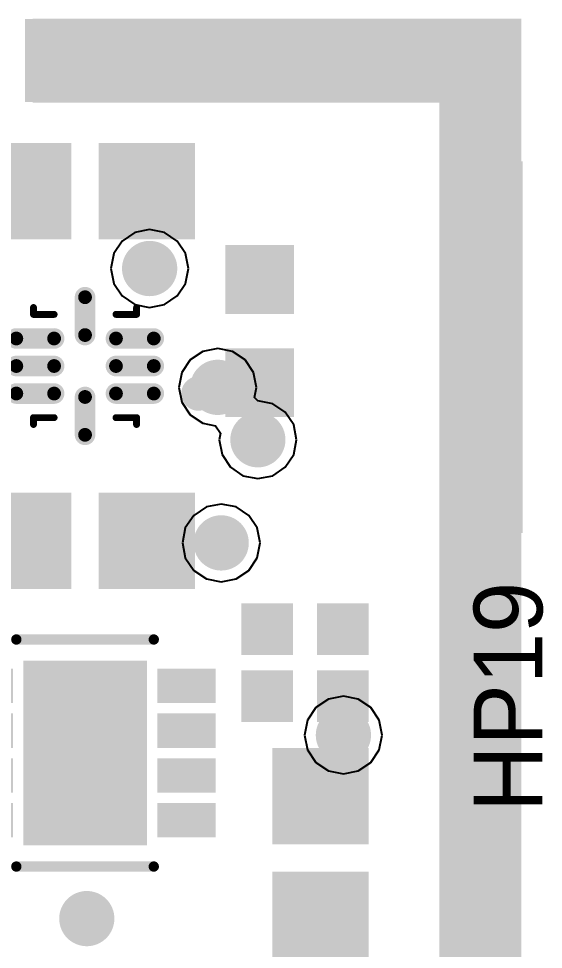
# Model space of a CAD drawing. Header units: inches. Extents: x -103 to 137, y -40 to 49.
# Drawn here: x -46.71 to -39.07, y -10.98 to 2.55 of the extents above; entities that cross this region are included whole.
import ezdxf

# ---------------------------------------------------------------- set-up
doc = ezdxf.new("R2010")
doc.units = ezdxf.units.IN
doc.header["$MEASUREMENT"] = 0
for name, color, linetype in [('BottomSolder', 6, 'Continuous'), ('MidLayer1', 16, 'Continuous'), ('MultiLayer', 9, 'Continuous'), ('TopOverlay', 2, 'Continuous'), ('TopPaste', 8, 'Continuous'), ('TopSolder', 216, 'Continuous'), ('ViaHoleLayer', 16, 'Continuous')]:
    doc.layers.add(name, color=color, linetype=linetype)

# ---------------------------------------------------------------- blocks, each defined once
blk = doc.blocks.new('HP5210_15')
at = {"layer": 'TopPaste'}
blk.add_solid([(-0.10236, -0.02267), (0.10236, -0.02267), (-0.10236, 0.0167), (0.10236, 0.0167)], dxfattribs=at)
at = {"layer": 'TopSolder'}
blk.add_solid([(-0.10636, -0.02667), (0.10636, -0.02667), (-0.10636, 0.0207), (0.10636, 0.0207)], dxfattribs=at)
blk = doc.blocks.new('HP5210_21')
at = {"layer": 'TopPaste'}
blk.add_solid([(-0.06436, -0.01969), (0.14036, -0.01969), (-0.06436, 0.01969), (0.14036, 0.01969)], dxfattribs=at)
at = {"layer": 'TopSolder'}
blk.add_solid([(-0.06836, -0.02369), (0.14436, -0.02369), (-0.06836, 0.02369), (0.14436, 0.02369)], dxfattribs=at)
blk = doc.blocks.new('MLPQ_UT8_45')
at = {"layer": 'TopOverlay', "const_width": 0.00394}
for points in [[(-0.02953, 0.03346), (-0.02953, 0.0315)], [(-0.02953, 0.0315), (-0.02953, 0.02953)], [(0.02953, 0.03346), (0.02953, 0.02953)], [(-0.01772, 0.02953), (-0.02953, 0.02953)], [(0.02953, 0.02953), (0.01772, 0.02953)], [(-0.01772, -0.02953), (-0.02953, -0.02953)], [(-0.02953, -0.02953), (-0.02953, -0.03346)], [(0.02953, -0.02953), (0.01772, -0.02953)], [(0.02953, -0.02953), (0.02953, -0.03346)]]:
    blk.add_lwpolyline(points, dxfattribs=at)
at = {"layer": 'TopOverlay'}
for points, const_width in [([(-0.03051, 0.03346, 1), (-0.02854, 0.03346, 1)], 0.00197), ([(-0.03051, 0.0315, 1), (-0.02854, 0.0315, 1)], 0.00197), ([(-0.03051, 0.0315, 1), (-0.02854, 0.0315, 1)], 0.00197), ([(0.02854, 0.03346, 1), (0.03051, 0.03346, 1)], 0.00197), ([(-0.03051, 0.02953, 1), (-0.02854, 0.02953, 1)], 0.00197), ([(-0.03051, 0.02953, 1), (-0.02854, 0.02953, 1)], 0.00197), ([(-0.0187, 0.02953, 1), (-0.01673, 0.02953, 1)], 0.00197), ([(0.01673, 0.02953, 1), (0.0187, 0.02953, 1)], 0.00197), ([(0.02854, 0.02953, 1), (0.03051, 0.02953, 1)], 0.00197), ([(0.02854, 0.02953, 1), (0.03051, 0.02953, 1)], 0.00197), ([(-0.06004, 0.01575, 1), (-0.06988, 0.01575, 1)], 0.00984), ([(-0.07234, 0.01575, 1), (-0.06742, 0.01575, 1)], 0.00492), ([(-0.0625, 0.01575, 1), (-0.05758, 0.01575, 1)], 0.00492), ([(-0.03051, -0.02953, 1), (-0.02854, -0.02953, 1)], 0.00197), ([(-0.03051, -0.02953, 1), (-0.02854, -0.02953, 1)], 0.00197), ([(-0.03051, -0.03346, 1), (-0.02854, -0.03346, 1)], 0.00197), ([(-0.0187, -0.02953, 1), (-0.01673, -0.02953, 1)], 0.00197), ([(0.01673, -0.02953, 1), (0.0187, -0.02953, 1)], 0.00197), ([(0.02854, -0.02953, 1), (0.03051, -0.02953, 1)], 0.00197), ([(0.02854, -0.02953, 1), (0.03051, -0.02953, 1)], 0.00197), ([(0.02854, -0.03346, 1), (0.03051, -0.03346, 1)], 0.00197)]:
    blk.add_lwpolyline(points, format="xyb", close=True, dxfattribs=dict(at, const_width=const_width))
at = {"layer": 'TopPaste', "const_width": 0.00787}
for points in [[(0, 0.03937), (0, 0.01772)], [(-0.03937, 0.01575), (-0.01772, 0.01575)], [(0.01772, 0.01575), (0.03937, 0.01575)], [(-0.03937, 0), (-0.01772, 0)], [(0.01772, 0), (0.03937, 0)], [(-0.03937, -0.01575), (-0.01772, -0.01575)], [(0, -0.01772), (0, -0.03937)], [(0.01772, -0.01575), (0.03937, -0.01575)]]:
    blk.add_lwpolyline(points, dxfattribs=at)
at = {"layer": 'TopPaste', "const_width": 0.00394}
for points in [[(-0.00197, 0.03937, 1), (0.00197, 0.03937, 1)], [(-0.00197, 0.01772, 1), (0.00197, 0.01772, 1)], [(-0.04134, 0.01575, 1), (-0.0374, 0.01575, 1)], [(-0.01969, 0.01575, 1), (-0.01575, 0.01575, 1)], [(0.01575, 0.01575, 1), (0.01969, 0.01575, 1)], [(0.0374, 0.01575, 1), (0.04134, 0.01575, 1)], [(-0.04134, 0, 1), (-0.0374, 0, 1)], [(-0.01969, 0, 1), (-0.01575, 0, 1)], [(0.01575, 0, 1), (0.01969, 0, 1)], [(0.0374, 0, 1), (0.04134, 0, 1)], [(-0.04134, -0.01575, 1), (-0.0374, -0.01575, 1)], [(-0.01969, -0.01575, 1), (-0.01575, -0.01575, 1)], [(-0.00197, -0.01772, 1), (0.00197, -0.01772, 1)], [(0.01575, -0.01575, 1), (0.01969, -0.01575, 1)], [(0.0374, -0.01575, 1), (0.04134, -0.01575, 1)], [(-0.00197, -0.03937, 1), (0.00197, -0.03937, 1)]]:
    blk.add_lwpolyline(points, format="xyb", close=True, dxfattribs=at)
at = {"layer": 'TopSolder', "const_width": 0.01181}
for points in [[(0, 0.03937), (0, 0.01772)], [(-0.03937, 0.01575), (-0.01772, 0.01575)], [(0.01772, 0.01575), (0.03937, 0.01575)], [(-0.03937, 0), (-0.01772, 0)], [(0.01772, 0), (0.03937, 0)], [(-0.03937, -0.01575), (-0.01772, -0.01575)], [(0.01772, -0.01575), (0.03937, -0.01575)], [(0, -0.01772), (0, -0.03937)]]:
    blk.add_lwpolyline(points, dxfattribs=at)
at = {"layer": 'TopSolder', "const_width": 0.00591}
for points in [[(-0.00295, 0.03937, 1), (0.00295, 0.03937, 1)], [(-0.04232, 0.01575, 1), (-0.03642, 0.01575, 1)], [(-0.02067, 0.01575, 1), (-0.01476, 0.01575, 1)], [(-0.00295, 0.01772, 1), (0.00295, 0.01772, 1)], [(0.01476, 0.01575, 1), (0.02067, 0.01575, 1)], [(0.03642, 0.01575, 1), (0.04232, 0.01575, 1)], [(-0.04232, 0, 1), (-0.03642, 0, 1)], [(-0.02067, 0, 1), (-0.01476, 0, 1)], [(0.01476, 0, 1), (0.02067, 0, 1)], [(0.03642, 0, 1), (0.04232, 0, 1)], [(-0.04232, -0.01575, 1), (-0.03642, -0.01575, 1)], [(-0.02067, -0.01575, 1), (-0.01476, -0.01575, 1)], [(0.01476, -0.01575, 1), (0.02067, -0.01575, 1)], [(0.03642, -0.01575, 1), (0.04232, -0.01575, 1)], [(-0.00295, -0.01772, 1), (0.00295, -0.01772, 1)], [(-0.00295, -0.03937, 1), (0.00295, -0.03937, 1)]]:
    blk.add_lwpolyline(points, format="xyb", close=True, dxfattribs=at)
blk = doc.blocks.new('MLPD_8_3_3___46')
at = {"layer": 'TopOverlay'}
for points, const_width in [([(-0.06299, 0.05906, 1), (-0.07087, 0.05906, 1)], 0.00591), ([(-0.04085, 0.06496, 1), (-0.03789, 0.06496, 1)], 0.00295), ([(0.03789, 0.06496, 1), (0.04085, 0.06496, 1)], 0.00295), ([(-0.07234, 0.05906, 1), (-0.06939, 0.05906, 1)], 0.00295), ([(-0.06447, 0.05906, 1), (-0.06152, 0.05906, 1)], 0.00295), ([(-0.04085, -0.06496, 1), (-0.03789, -0.06496, 1)], 0.00295), ([(0.03789, -0.06496, 1), (0.04085, -0.06496, 1)], 0.00295)]:
    blk.add_lwpolyline(points, format="xyb", close=True, dxfattribs=dict(at, const_width=const_width))
at = {"layer": 'TopOverlay', "const_width": 0.00591}
for points in [[(-0.03937, 0.06496), (0.03937, 0.06496)], [(-0.03937, -0.06496), (0.03937, -0.06496)]]:
    blk.add_lwpolyline(points, dxfattribs=at)
at = {"layer": 'TopPaste'}
for points in [[(-0.03346, -0.05079), (0.03346, -0.05079), (-0.03346, 0.05079), (0.03346, 0.05079)], [(-0.07283, 0.03051), (-0.04331, 0.03051), (-0.07283, 0.04626), (-0.04331, 0.04626)], [(0.04331, 0.03051), (0.07283, 0.03051), (0.04331, 0.04626), (0.07283, 0.04626)], [(-0.07283, 0.00492), (-0.04331, 0.00492), (-0.07283, 0.02067), (-0.04331, 0.02067)], [(0.04331, 0.00492), (0.07283, 0.00492), (0.04331, 0.02067), (0.07283, 0.02067)], [(-0.07283, -0.02067), (-0.04331, -0.02067), (-0.07283, -0.00492), (-0.04331, -0.00492)], [(0.04331, -0.02067), (0.07283, -0.02067), (0.04331, -0.00492), (0.07283, -0.00492)], [(-0.07283, -0.04626), (-0.04331, -0.04626), (-0.07283, -0.03051), (-0.04331, -0.03051)], [(0.04331, -0.04626), (0.07283, -0.04626), (0.04331, -0.03051), (0.07283, -0.03051)]]:
    blk.add_solid(points, dxfattribs=at)
at = {"layer": 'TopSolder'}
for points in [[(-0.0748, 0.02854), (-0.04134, 0.02854), (-0.0748, 0.04823), (-0.04134, 0.04823)], [(-0.03543, -0.05276), (0.03543, -0.05276), (-0.03543, 0.05276), (0.03543, 0.05276)], [(0.04134, 0.02854), (0.0748, 0.02854), (0.04134, 0.04823), (0.0748, 0.04823)], [(-0.0748, 0.00295), (-0.04134, 0.00295), (-0.0748, 0.02264), (-0.04134, 0.02264)], [(0.04134, 0.00295), (0.0748, 0.00295), (0.04134, 0.02264), (0.0748, 0.02264)], [(-0.0748, -0.02264), (-0.04134, -0.02264), (-0.0748, -0.00295), (-0.04134, -0.00295)], [(0.04134, -0.02264), (0.0748, -0.02264), (0.04134, -0.00295), (0.0748, -0.00295)], [(-0.0748, -0.04823), (-0.04134, -0.04823), (-0.0748, -0.02854), (-0.04134, -0.02854)], [(0.04134, -0.04823), (0.0748, -0.04823), (0.04134, -0.02854), (0.0748, -0.02854)]]:
    blk.add_solid(points, dxfattribs=at)
blk = doc.blocks.new('____402_____74')
at = {"layer": 'TopPaste'}
for points in [[(-0.03445, -0.0128), (-0.00886, -0.0128), (-0.03445, 0.0128), (-0.00886, 0.0128)], [(0.00886, -0.0128), (0.03445, -0.0128), (0.00886, 0.0128), (0.03445, 0.0128)]]:
    blk.add_solid(points, dxfattribs=at)
at = {"layer": 'TopSolder'}
for points in [[(-0.03642, -0.01476), (-0.00689, -0.01476), (-0.03642, 0.01476), (-0.00689, 0.01476)], [(0.00689, -0.01476), (0.03642, -0.01476), (0.00689, 0.01476), (0.03642, 0.01476)]]:
    blk.add_solid(points, dxfattribs=at)
blk = doc.blocks.new('____402_____75')
at = {"layer": 'TopPaste'}
for points in [[(-0.03445, -0.0128), (-0.00886, -0.0128), (-0.03445, 0.0128), (-0.00886, 0.0128)], [(0.00886, -0.0128), (0.03445, -0.0128), (0.00886, 0.0128), (0.03445, 0.0128)]]:
    blk.add_solid(points, dxfattribs=at)
at = {"layer": 'TopSolder'}
for points in [[(-0.03642, -0.01476), (-0.00689, -0.01476), (-0.03642, 0.01476), (-0.00689, 0.01476)], [(0.00689, -0.01476), (0.03642, -0.01476), (0.00689, 0.01476), (0.03642, 0.01476)]]:
    blk.add_solid(points, dxfattribs=at)
blk = doc.blocks.new('____805_____180')
at = {"layer": 'TopPaste'}
for points in [[(-0.06102, -0.02559), (-0.00984, -0.02559), (-0.06102, 0.02559), (-0.00984, 0.02559)], [(0.00984, -0.02559), (0.06102, -0.02559), (0.00984, 0.02559), (0.06102, 0.02559)]]:
    blk.add_solid(points, dxfattribs=at)
at = {"layer": 'TopSolder'}
for points in [[(-0.06299, -0.02756), (-0.00787, -0.02756), (-0.06299, 0.02756), (-0.00787, 0.02756)], [(0.00787, -0.02756), (0.06299, -0.02756), (0.00787, 0.02756), (0.06299, 0.02756)]]:
    blk.add_solid(points, dxfattribs=at)
blk = doc.blocks.new('____603_____181')
at = {"layer": 'TopPaste'}
for points in [[(-0.04724, -0.01772), (-0.01181, -0.01772), (-0.04724, 0.01772), (-0.01181, 0.01772)], [(0.01181, -0.01772), (0.04724, -0.01772), (0.01181, 0.01772), (0.04724, 0.01772)]]:
    blk.add_solid(points, dxfattribs=at)
at = {"layer": 'TopSolder'}
for points in [[(-0.04921, -0.01969), (-0.00984, -0.01969), (-0.04921, 0.01969), (-0.00984, 0.01969)], [(0.00984, -0.01969), (0.04921, -0.01969), (0.00984, 0.01969), (0.04921, 0.01969)]]:
    blk.add_solid(points, dxfattribs=at)
blk = doc.blocks.new('____805_____182')
at = {"layer": 'TopPaste'}
for points in [[(-0.06102, -0.02559), (-0.00984, -0.02559), (-0.06102, 0.02559), (-0.00984, 0.02559)], [(0.00984, -0.02559), (0.06102, -0.02559), (0.00984, 0.02559), (0.06102, 0.02559)]]:
    blk.add_solid(points, dxfattribs=at)
at = {"layer": 'TopSolder'}
for points in [[(-0.06299, -0.02756), (-0.00787, -0.02756), (-0.06299, 0.02756), (-0.00787, 0.02756)], [(0.00787, -0.02756), (0.06299, -0.02756), (0.00787, 0.02756), (0.06299, 0.02756)]]:
    blk.add_solid(points, dxfattribs=at)
blk = doc.blocks.new('____805_____185')
at = {"layer": 'TopPaste'}
for points in [[(-0.06102, -0.02559), (-0.00984, -0.02559), (-0.06102, 0.02559), (-0.00984, 0.02559)], [(0.00984, -0.02559), (0.06102, -0.02559), (0.00984, 0.02559), (0.06102, 0.02559)]]:
    blk.add_solid(points, dxfattribs=at)
at = {"layer": 'TopSolder'}
for points in [[(-0.06299, -0.02756), (-0.00787, -0.02756), (-0.06299, 0.02756), (-0.00787, 0.02756)], [(0.00787, -0.02756), (0.06299, -0.02756), (0.00787, 0.02756), (0.06299, 0.02756)]]:
    blk.add_solid(points, dxfattribs=at)

msp = doc.modelspace()

# ---------------------------------------------------------------- linework, layer by layer
at = {"layer": 'BottomSolder', "const_width": 0.402}
for points in [[(-45.004, -1.087, 1), (-44.602, -1.087, 1)], [(-44.013, -2.814, 1), (-43.612, -2.814, 1)], [(-43.429, -3.576, 1), (-43.028, -3.576, 1)], [(-43.963, -5.075, 1), (-43.561, -5.075, 1)], [(-42.185, -7.869, 1), (-41.783, -7.869, 1)], [(-40.153, -8.504, 1), (-39.751, -8.504, 1)], [(-45.918, -10.536, 1), (-45.517, -10.536, 1)]]:
    msp.add_lwpolyline(points, format="xyb", close=True, dxfattribs=at)
at = {"layer": 'MidLayer1'}
for p, q in [((-44.803, -0.522), (-45.019, -0.565)), ((-44.587, -0.565), (-44.803, -0.522)), ((-45.019, -0.565), (-45.203, -0.687)), ((-44.404, -0.687), (-44.587, -0.565)), ((-45.203, -0.687), (-45.325, -0.871)), ((-44.281, -0.871), (-44.404, -0.687)), ((-45.325, -0.871), (-45.368, -1.087)), ((-44.238, -1.087), (-44.281, -0.871)), ((-45.368, -1.087), (-45.325, -1.303)), ((-44.281, -1.303), (-44.238, -1.087)), ((-45.325, -1.303), (-45.203, -1.486)), ((-44.404, -1.486), (-44.281, -1.303)), ((-45.203, -1.486), (-45.019, -1.609)), ((-44.587, -1.609), (-44.404, -1.486)), ((-45.019, -1.609), (-44.803, -1.652)), ((-44.803, -1.652), (-44.587, -1.609)), ((-44.029, -2.292), (-44.212, -2.415)), ((-43.813, -2.249), (-44.029, -2.292)), ((-43.596, -2.292), (-43.813, -2.249)), ((-43.413, -2.415), (-43.596, -2.292)), ((-44.212, -2.415), (-44.334, -2.598)), ((-43.291, -2.598), (-43.413, -2.415)), ((-44.334, -2.598), (-44.377, -2.814)), ((-43.248, -2.814), (-43.291, -2.598)), ((-44.377, -2.814), (-44.334, -3.03)), ((-43.277, -2.962), (-43.248, -2.814)), ((-43.228, -3.011), (-43.277, -2.962)), ((-44.334, -3.03), (-44.212, -3.213)), ((-43.012, -3.054), (-43.228, -3.011)), ((-42.829, -3.177), (-43.012, -3.054)), ((-44.212, -3.213), (-44.029, -3.336)), ((-42.707, -3.36), (-42.829, -3.177)), ((-44.029, -3.336), (-43.844, -3.373)), ((-43.844, -3.373), (-43.774, -3.478)), ((-42.664, -3.576), (-42.707, -3.36)), ((-43.774, -3.478), (-43.793, -3.576)), ((-43.793, -3.576), (-43.75, -3.792)), ((-42.707, -3.792), (-42.664, -3.576)), ((-43.75, -3.792), (-43.628, -3.975)), ((-42.829, -3.975), (-42.707, -3.792)), ((-43.628, -3.975), (-43.445, -4.098)), ((-43.012, -4.098), (-42.829, -3.975)), ((-43.445, -4.098), (-43.228, -4.141)), ((-43.228, -4.141), (-43.012, -4.098)), ((-43.978, -4.553), (-44.161, -4.675)), ((-43.762, -4.51), (-43.978, -4.553)), ((-43.546, -4.553), (-43.762, -4.51)), ((-43.362, -4.675), (-43.546, -4.553)), ((-44.161, -4.675), (-44.284, -4.858)), ((-43.24, -4.858), (-43.362, -4.675)), ((-44.284, -4.858), (-44.327, -5.075)), ((-43.197, -5.075), (-43.24, -4.858)), ((-44.327, -5.075), (-44.284, -5.291)), ((-43.24, -5.291), (-43.197, -5.075)), ((-44.284, -5.291), (-44.161, -5.474)), ((-43.362, -5.474), (-43.24, -5.291)), ((-44.161, -5.474), (-43.978, -5.596)), ((-43.546, -5.596), (-43.362, -5.474)), ((-43.978, -5.596), (-43.762, -5.639)), ((-43.762, -5.639), (-43.546, -5.596)), ((-41.984, -7.304), (-42.2, -7.347)), ((-41.768, -7.347), (-41.984, -7.304)), ((-42.2, -7.347), (-42.383, -7.469)), ((-41.584, -7.469), (-41.768, -7.347)), ((-42.383, -7.469), (-42.506, -7.652)), ((-41.462, -7.652), (-41.584, -7.469)), ((-42.506, -7.652), (-42.549, -7.869)), ((-41.419, -7.869), (-41.462, -7.652)), ((-42.549, -7.869), (-42.506, -8.085)), ((-41.462, -8.085), (-41.419, -7.869)), ((-42.506, -8.085), (-42.383, -8.268)), ((-41.584, -8.268), (-41.462, -8.085)), ((-42.383, -8.268), (-42.2, -8.39)), ((-41.768, -8.39), (-41.584, -8.268)), ((-42.2, -8.39), (-41.984, -8.433)), ((-41.984, -8.433), (-41.768, -8.39))]:
    msp.add_line(p, q, dxfattribs=at)
at = {"layer": 'MidLayer1', "const_width": 0.3}
for points in [[(-44.953, -1.087, 1), (-44.653, -1.087, 1)], [(-43.963, -2.814, 1), (-43.663, -2.814, 1)], [(-43.378, -3.576, 1), (-43.078, -3.576, 1)], [(-43.912, -5.075, 1), (-43.612, -5.075, 1)], [(-42.134, -7.869, 1), (-41.834, -7.869, 1)], [(-40.102, -8.504, 1), (-39.802, -8.504, 1)], [(-45.868, -10.536, 1), (-45.568, -10.536, 1)]]:
    msp.add_lwpolyline(points, format="xyb", close=True, dxfattribs=at)
at = {"layer": 'MultiLayer', "const_width": 0.3}
for points in [[(-44.953, -1.087, 1), (-44.653, -1.087, 1)], [(-43.963, -2.814, 1), (-43.663, -2.814, 1)], [(-43.378, -3.576, 1), (-43.078, -3.576, 1)], [(-43.912, -5.075, 1), (-43.612, -5.075, 1)], [(-42.134, -7.869, 1), (-41.834, -7.869, 1)], [(-40.102, -8.504, 1), (-39.802, -8.504, 1)], [(-45.868, -10.536, 1), (-45.568, -10.536, 1)]]:
    msp.add_lwpolyline(points, format="xyb", close=True, dxfattribs=at)
at = {"layer": 'TopSolder', "const_width": 0.402}
for points in [[(-45.004, -1.087, 1), (-44.602, -1.087, 1)], [(-44.013, -2.814, 1), (-43.612, -2.814, 1)], [(-43.429, -3.576, 1), (-43.028, -3.576, 1)], [(-43.963, -5.075, 1), (-43.561, -5.075, 1)], [(-42.185, -7.869, 1), (-41.783, -7.869, 1)], [(-40.153, -8.504, 1), (-39.751, -8.504, 1)], [(-45.918, -10.536, 1), (-45.517, -10.536, 1)]]:
    msp.add_lwpolyline(points, format="xyb", close=True, dxfattribs=at)
at = {"layer": 'TopSolder'}
for points in [[(-39.393, 1.326), (-39.393, 2.545), (-46.505, 1.326), (-46.505, 2.545)], [(-40.587, -19.07), (-39.393, -19.07), (-40.587, 2.469), (-39.393, 2.469)]]:
    msp.add_solid(points, dxfattribs=at)
at = {"layer": 'ViaHoleLayer', "const_width": 0.15}
for points in [[(-44.878, -1.087, 1), (-44.728, -1.087, 1)], [(-43.888, -2.814, 1), (-43.738, -2.814, 1)], [(-43.303, -3.576, 1), (-43.153, -3.576, 1)], [(-43.837, -5.075, 1), (-43.687, -5.075, 1)], [(-42.059, -7.869, 1), (-41.909, -7.869, 1)], [(-40.027, -8.504, 1), (-39.877, -8.504, 1)], [(-45.793, -10.536, 1), (-45.643, -10.536, 1)]]:
    msp.add_lwpolyline(points, format="xyb", close=True, dxfattribs=at)

# ---------------------------------------------------------------- block references
at = {"xscale": 25.4, "yscale": 25.4, "zscale": 25.4}
for name, p, rotation in [('HP5210_21', (-42.949, 1.936), 180), ('____805_____182', (-45.743, 0.036), 180), ('HP5210_15', (-40.053, -2.23), 90), ('____603_____181', (-43.203, -1.996), 90), ('MLPQ_UT8_45', (-45.743, -2.504), 180), ('____805_____180', (-45.743, -5.044), 180), ('____402_____75', (-42.543, -7.304), 180), ('____805_____185', (-42.318, -9.654), 270)]:
    msp.add_blockref(name, p, dxfattribs=dict(at, rotation=rotation))
for name, p in [('____402_____74', (-42.543, -6.329)), ('MLPD_8_3_3___46', (-45.743, -8.129))]:
    msp.add_blockref(name, p, dxfattribs=at)

# ---------------------------------------------------------------- texts
at = {"layer": 'TopOverlay'}
msp.add_text('HP19', height=1, rotation=90, dxfattribs=at).set_placement((-39.088, -8.986))

doc.saveas('drawing.dxf')
